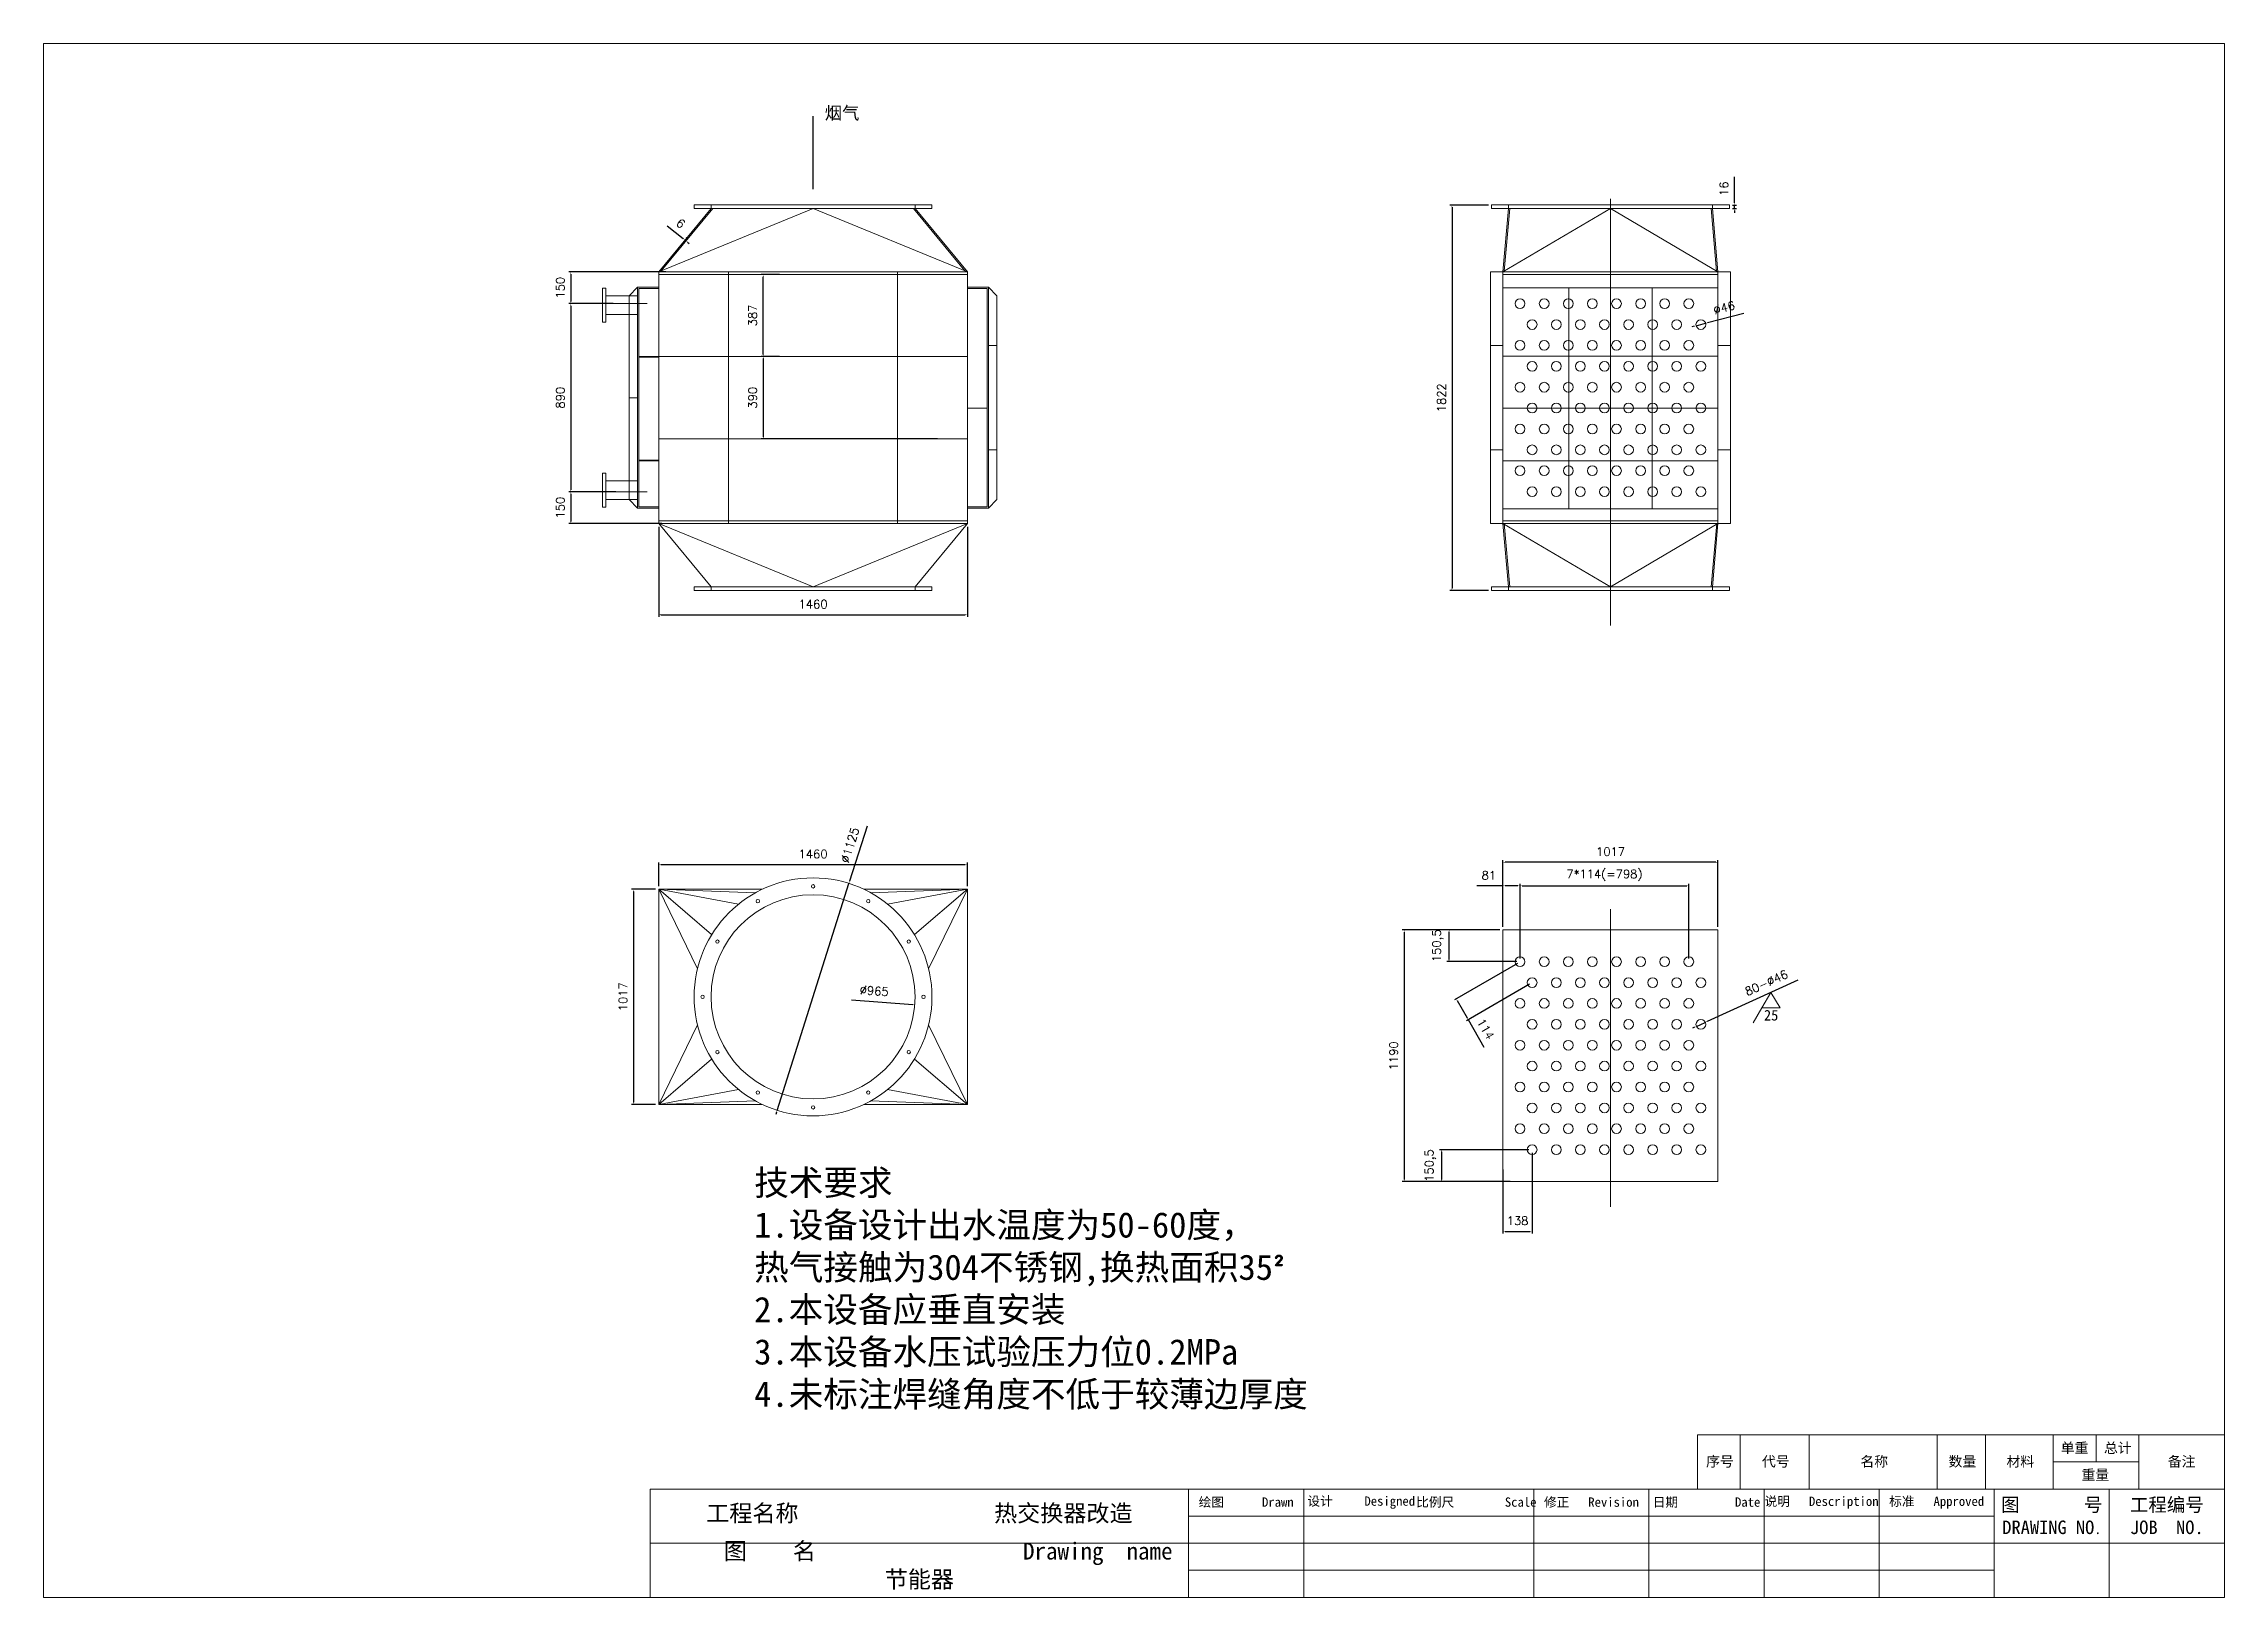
# Model space of a CAD drawing. Header units: millimetres. Extents: x 17577 to 27892, y -4880 to 2465.
import ezdxf

# ---------------------------------------------------------------- set-up
doc = ezdxf.new("R2010")
doc.units = ezdxf.units.MM
doc.header["$LTSCALE"] = 20
doc.header["$PDMODE"] = 3
doc.header["$PDSIZE"] = 180
doc.layers.get('Defpoints').update_dxf_attribs({"lineweight": 15})
doc.layers.add('标准线', color=4, linetype='Continuous', lineweight=15)
doc.styles.get("Standard").update_dxf_attribs({"font": 'txt', "bigfont": 'gbcbig.shx'})
doc.dimstyles.new('ISO-25', dxfattribs={"dimtxt": 2.5, "dimasz": 2.5, "dimexe": 1.25, "dimexo": 0.625, "dimtad": 1, "dimtxsty": 'Standard', "dimcen": 2.5, "dimadec": 0, "dimazin": 0, "dimtfac": 1, "dimtmove": 0, "dimatfit": 3, "dimfxl": 1, "dimarcsym": 0})

# ---------------------------------------------------------------- blocks, each defined once
blk = doc.blocks.new('*D1')
at = {"layer": 'Defpoints', "color": 0, "lineweight": 15}
for p in [(20981, 1373), (21073, 1373), (21073, 986)]:
    blk.add_point(p, dxfattribs=at)
at = {"layer": '标准线', "color": 0, "lineweight": -2}
for p, q in [((21058, 1373), (20971, 1373)), ((20981, 996), (20981, 1363)), ((21058, 986), (20971, 986))]:
    blk.add_line(p, q, dxfattribs=at)
at = {"layer": '标准线', "color": 0, "lineweight": 15}
for points in [[(20980, 1363), (20983, 1363), (20981, 1373)], [(20980, 996), (20983, 996), (20981, 986)]]:
    blk.add_solid(points, dxfattribs=at)
at = {"layer": '标准线', "color": 0, "lineweight": 15, "insert": (20931, 1180), "char_height": 40, "attachment_point": 5, "rotation": 90}
blk.add_mtext('387', dxfattribs=at)
blk = doc.blocks.new('*D2')
at = {"layer": 'Defpoints', "color": 0, "lineweight": 15}
for p in [(24480, -1405), (24480, -1725), (25497, -1725)]:
    blk.add_point(p, dxfattribs=at)
at = {"layer": '标准线', "color": 0, "lineweight": -2}
for p, q in [((24480, -1710), (24480, -1395)), ((25487, -1405), (24490, -1405)), ((25497, -1710), (25497, -1395))]:
    blk.add_line(p, q, dxfattribs=at)
at = {"layer": '标准线', "color": 0, "lineweight": 15}
for points in [[(24490, -1403), (24490, -1407), (24480, -1405)], [(25487, -1403), (25487, -1407), (25497, -1405)]]:
    blk.add_solid(points, dxfattribs=at)
at = {"layer": '标准线', "color": 0, "lineweight": 15, "insert": (24989, -1355), "char_height": 40, "attachment_point": 5}
blk.add_mtext('1017', dxfattribs=at)
blk = doc.blocks.new('*D3')
at = {"layer": 'Defpoints', "color": 0, "lineweight": 15}
for p in [(24480, -1725), (24013, -2915), (24480, -2915)]:
    blk.add_point(p, dxfattribs=at)
at = {"layer": '标准线', "color": 0, "lineweight": -2}
for p, q in [((24465, -1725), (24003, -1725)), ((24013, -1735), (24013, -2905)), ((24465, -2915), (24003, -2915))]:
    blk.add_line(p, q, dxfattribs=at)
at = {"layer": '标准线', "color": 0, "lineweight": 15}
for points in [[(24011, -1735), (24014, -1735), (24013, -1725)], [(24011, -2905), (24014, -2905), (24013, -2915)]]:
    blk.add_solid(points, dxfattribs=at)
at = {"layer": '标准线', "color": 0, "lineweight": 15, "insert": (23963, -2320), "char_height": 40, "attachment_point": 5, "rotation": 90}
blk.add_mtext('1190', dxfattribs=at)
blk = doc.blocks.new('*D4')
at = {"layer": 'Defpoints', "color": 0, "lineweight": 15}
for p in [(24618, -2764), (24480, -2842), (24618, -3150)]:
    blk.add_point(p, dxfattribs=at)
at = {"layer": '标准线', "color": 0, "lineweight": -2}
for p, q in [((24618, -2779), (24618, -3160)), ((24480, -2857), (24480, -3160)), ((24490, -3150), (24608, -3150))]:
    blk.add_line(p, q, dxfattribs=at)
at = {"layer": '标准线', "color": 0, "lineweight": 15}
for points in [[(24490, -3149), (24490, -3152), (24480, -3150)], [(24608, -3149), (24608, -3152), (24618, -3150)]]:
    blk.add_solid(points, dxfattribs=at)
at = {"layer": '标准线', "color": 0, "lineweight": 15, "insert": (24549, -3100), "char_height": 40, "attachment_point": 5}
blk.add_mtext('138', dxfattribs=at)
blk = doc.blocks.new('*D5')
at = {"layer": 'Defpoints', "color": 0, "lineweight": 15}
for p in [(24225, -1725), (24480, -1725), (24561, -1875)]:
    blk.add_point(p, dxfattribs=at)
at = {"layer": '标准线', "color": 0, "lineweight": -2}
for p, q in [((24465, -1725), (24215, -1725)), ((24225, -1865), (24225, -1735)), ((24546, -1875), (24215, -1875))]:
    blk.add_line(p, q, dxfattribs=at)
at = {"layer": '标准线', "color": 0, "lineweight": 15}
for points in [[(24223, -1735), (24227, -1735), (24225, -1725)], [(24223, -1865), (24227, -1865), (24225, -1875)]]:
    blk.add_solid(points, dxfattribs=at)
at = {"layer": '标准线', "color": 0, "lineweight": 15, "insert": (24172, -1800), "char_height": 40, "attachment_point": 5, "rotation": 90}
blk.add_mtext('150,5', dxfattribs=at)
blk = doc.blocks.new('*D6')
at = {"layer": 'Defpoints', "color": 0, "lineweight": 15}
for p in [(25359, -1517), (24561, -1875), (25359, -1875)]:
    blk.add_point(p, dxfattribs=at)
at = {"layer": '标准线', "color": 0, "lineweight": -2}
for p, q in [((24561, -1860), (24561, -1507)), ((24571, -1517), (25349, -1517)), ((25359, -1860), (25359, -1507))]:
    blk.add_line(p, q, dxfattribs=at)
at = {"layer": '标准线', "color": 0, "lineweight": 15}
for points in [[(24571, -1515), (24571, -1518), (24561, -1517)], [(25349, -1515), (25349, -1518), (25359, -1517)]]:
    blk.add_solid(points, dxfattribs=at)
at = {"layer": '标准线', "color": 0, "lineweight": 15, "insert": (24960, -1467), "char_height": 40, "attachment_point": 5}
blk.add_mtext('7*114(=798)', dxfattribs=at)
blk = doc.blocks.new('*D7')
at = {"layer": 'Defpoints', "color": 0, "lineweight": 15}
for p in [(24480, -1517), (24480, -1552), (24561, -1875)]:
    blk.add_point(p, dxfattribs=at)
at = {"layer": '标准线', "color": 0, "lineweight": -2}
for p, q in [((24480, -1517), (24357, -1517)), ((24480, -1537), (24480, -1507)), ((24551, -1517), (24490, -1517)), ((24561, -1860), (24561, -1507))]:
    blk.add_line(p, q, dxfattribs=at)
at = {"layer": '标准线', "color": 0, "lineweight": 15}
for points in [[(24490, -1515), (24490, -1518), (24480, -1517)], [(24551, -1515), (24551, -1518), (24561, -1517)]]:
    blk.add_solid(points, dxfattribs=at)
at = {"layer": '标准线', "color": 0, "lineweight": 15, "insert": (24413, -1467), "char_height": 40, "attachment_point": 5}
blk.add_mtext('81', dxfattribs=at)
blk = doc.blocks.new('*D8')
at = {"layer": 'Defpoints', "color": 0, "lineweight": 15}
for p in [(24561, -1875), (24618, -1974), (24315, -2149)]:
    blk.add_point(p, dxfattribs=at)
at = {"layer": '标准线', "color": 0, "lineweight": -2}
for p, q in [((24548, -1883), (24250, -2055)), ((24263, -2059), (24310, -2140)), ((24605, -1981), (24307, -2154)), ((24315, -2149), (24390, -2279))]:
    blk.add_line(p, q, dxfattribs=at)
at = {"layer": '标准线', "color": 0, "lineweight": 15}
for points in [[(24265, -2058), (24262, -2059), (24258, -2050)], [(24312, -2139), (24309, -2141), (24315, -2149)]]:
    blk.add_solid(points, dxfattribs=at)
at = {"layer": '标准线', "color": 0, "lineweight": 15, "insert": (24398, -2193), "char_height": 40, "attachment_point": 5, "rotation": 299.9987}
blk.add_mtext('114', dxfattribs=at)
blk = doc.blocks.new('*D9')
at = {"layer": 'Defpoints', "color": 0, "lineweight": 15}
for p in [(25437, -2162), (25395, -2181)]:
    blk.add_point(p, dxfattribs=at)
at = {"layer": '标准线', "color": 0, "lineweight": -2}
for p, q in [((25874, -1963), (25446, -2158)), ((25395, -2181), (25437, -2162)), ((25386, -2185), (25377, -2189))]:
    blk.add_line(p, q, dxfattribs=at)
at = {"layer": '标准线', "color": 0, "lineweight": 15}
for points in [[(25445, -2156), (25447, -2159), (25437, -2162)], [(25385, -2184), (25387, -2187), (25395, -2181)]]:
    blk.add_solid(points, dxfattribs=at)
at = {"layer": '标准线', "color": 0, "lineweight": 15, "insert": (25726, -1975), "char_height": 40, "attachment_point": 5, "rotation": 24.4911}
blk.add_mtext('80-%%c46', dxfattribs=at)
blk = doc.blocks.new('*D11')
at = {"layer": 'Defpoints', "color": 0, "lineweight": 15}
for p in [(21058, 986), (20981, 596), (21820, 596)]:
    blk.add_point(p, dxfattribs=at)
at = {"layer": '标准线', "color": 0, "lineweight": -2}
for p, q in [((21043, 986), (20971, 986)), ((20981, 976), (20981, 606)), ((21805, 596), (20971, 596))]:
    blk.add_line(p, q, dxfattribs=at)
at = {"layer": '标准线', "color": 0, "lineweight": 15}
for points in [[(20980, 976), (20983, 976), (20981, 986)], [(20980, 606), (20983, 606), (20981, 596)]]:
    blk.add_solid(points, dxfattribs=at)
at = {"layer": '标准线', "color": 0, "lineweight": 15, "insert": (20931, 791), "char_height": 40, "attachment_point": 5, "rotation": 90}
blk.add_mtext('390', dxfattribs=at)
blk = doc.blocks.new('*D12')
at = {"layer": 'Defpoints', "color": 0, "lineweight": 15}
for p in [(20536, 1386), (20071, 1236), (20201, 1236)]:
    blk.add_point(p, dxfattribs=at)
at = {"layer": '标准线', "color": 0, "lineweight": -2}
for p, q in [((20521, 1386), (20061, 1386)), ((20071, 1376), (20071, 1246)), ((20186, 1236), (20061, 1236))]:
    blk.add_line(p, q, dxfattribs=at)
at = {"layer": '标准线', "color": 0, "lineweight": 15}
for points in [[(20069, 1376), (20072, 1376), (20071, 1386)], [(20069, 1246), (20072, 1246), (20071, 1236)]]:
    blk.add_solid(points, dxfattribs=at)
at = {"layer": '标准线', "color": 0, "lineweight": 15, "insert": (20021, 1311), "char_height": 40, "attachment_point": 5, "rotation": 90}
blk.add_mtext('150', dxfattribs=at)
blk = doc.blocks.new('*D13')
at = {"layer": 'Defpoints', "color": 0, "lineweight": 15}
for p in [(20286, 1236), (20071, 346), (20286, 346)]:
    blk.add_point(p, dxfattribs=at)
at = {"layer": '标准线', "color": 0, "lineweight": -2}
for p, q in [((20271, 1236), (20061, 1236)), ((20071, 1226), (20071, 356)), ((20271, 346), (20061, 346))]:
    blk.add_line(p, q, dxfattribs=at)
at = {"layer": '标准线', "color": 0, "lineweight": 15}
for points in [[(20069, 1226), (20072, 1226), (20071, 1236)], [(20069, 356), (20072, 356), (20071, 346)]]:
    blk.add_solid(points, dxfattribs=at)
at = {"layer": '标准线', "color": 0, "lineweight": 15, "insert": (20021, 791), "char_height": 40, "attachment_point": 5, "rotation": 90}
blk.add_mtext('890', dxfattribs=at)
blk = doc.blocks.new('*D14')
at = {"layer": 'Defpoints', "color": 0, "lineweight": 15}
for p in [(20299, 346), (20071, 196), (20517, 196)]:
    blk.add_point(p, dxfattribs=at)
at = {"layer": '标准线', "color": 0, "lineweight": -2}
for p, q in [((20284, 346), (20061, 346)), ((20071, 336), (20071, 206)), ((20502, 196), (20061, 196))]:
    blk.add_line(p, q, dxfattribs=at)
at = {"layer": '标准线', "color": 0, "lineweight": 15}
for points in [[(20069, 336), (20072, 336), (20071, 346)], [(20069, 206), (20072, 206), (20071, 196)]]:
    blk.add_solid(points, dxfattribs=at)
at = {"layer": '标准线', "color": 0, "lineweight": 15, "insert": (20021, 271), "char_height": 40, "attachment_point": 5, "rotation": 90}
blk.add_mtext('150', dxfattribs=at)
blk = doc.blocks.new('*D15')
at = {"layer": 'Defpoints', "color": 0, "lineweight": 15}
for p in [(24618, -2764), (24190, -2915), (24529, -2915)]:
    blk.add_point(p, dxfattribs=at)
at = {"layer": '标准线', "color": 0, "lineweight": -2}
for p, q in [((24603, -2764), (24180, -2764)), ((24190, -2774), (24190, -2905)), ((24514, -2915), (24180, -2915))]:
    blk.add_line(p, q, dxfattribs=at)
at = {"layer": '标准线', "color": 0, "lineweight": 15}
for points in [[(24188, -2774), (24192, -2774), (24190, -2764)], [(24188, -2905), (24192, -2905), (24190, -2915)]]:
    blk.add_solid(points, dxfattribs=at)
at = {"layer": '标准线', "color": 0, "lineweight": 15, "insert": (24137, -2839), "char_height": 40, "attachment_point": 5, "rotation": 90}
blk.add_mtext('150,5', dxfattribs=at)
blk = doc.blocks.new('*D16')
at = {"layer": 'Defpoints', "color": 0, "lineweight": 15}
for p in [(21386, -1505), (21047, -2578)]:
    blk.add_point(p, dxfattribs=at)
at = {"layer": '标准线', "color": 0, "lineweight": -2}
for p, q in [((21472, -1234), (21389, -1495)), ((21047, -2578), (21386, -1505)), ((21044, -2587), (21041, -2597))]:
    blk.add_line(p, q, dxfattribs=at)
at = {"layer": '标准线', "color": 0, "lineweight": 15}
for points in [[(21387, -1495), (21391, -1496), (21386, -1505)], [(21043, -2587), (21046, -2588), (21047, -2578)]]:
    blk.add_solid(points, dxfattribs=at)
at = {"layer": '标准线', "color": 0, "lineweight": 15, "insert": (21391, -1324), "char_height": 40, "attachment_point": 5, "rotation": 72.4761}
blk.add_mtext('∅1125', dxfattribs=at)
blk = doc.blocks.new('*D17')
at = {"layer": 'Defpoints', "color": 0, "lineweight": 15}
for p in [(20736, -2005), (21698, -2078)]:
    blk.add_point(p, dxfattribs=at)
at = {"layer": '标准线', "color": 0, "lineweight": -2}
blk.add_line((21399, -2055), (21688, -2077), dxfattribs=at)
at = {"layer": '标准线', "color": 0, "lineweight": 15}
blk.add_solid([(21688, -2075), (21688, -2078), (21698, -2078)], dxfattribs=at)
at = {"layer": '标准线', "color": 0, "lineweight": 15, "insert": (21506, -2013), "char_height": 40, "attachment_point": 5, "rotation": 355.7073}
blk.add_mtext('∅965', dxfattribs=at)
blk = doc.blocks.new('*D18')
at = {"layer": 'Defpoints', "color": 0, "lineweight": 15}
for p in [(21947, -1416), (20487, -1533), (21947, -1533)]:
    blk.add_point(p, dxfattribs=at)
at = {"layer": '标准线', "color": 0, "lineweight": -2}
for p, q in [((20487, -1518), (20487, -1406)), ((20497, -1416), (21937, -1416)), ((21947, -1518), (21947, -1406))]:
    blk.add_line(p, q, dxfattribs=at)
at = {"layer": '标准线', "color": 0, "lineweight": 15}
for points in [[(20497, -1414), (20497, -1417), (20487, -1416)], [(21937, -1414), (21937, -1417), (21947, -1416)]]:
    blk.add_solid(points, dxfattribs=at)
at = {"layer": '标准线', "color": 0, "lineweight": 15, "insert": (21217, -1366), "char_height": 40, "attachment_point": 5}
blk.add_mtext('1460', dxfattribs=at)
blk = doc.blocks.new('*D19')
at = {"layer": 'Defpoints', "color": 0, "lineweight": 15}
for p in [(20487, -1533), (20368, -2550), (20487, -2550)]:
    blk.add_point(p, dxfattribs=at)
at = {"layer": '标准线', "color": 0, "lineweight": -2}
for p, q in [((20472, -1533), (20358, -1533)), ((20368, -1543), (20368, -2540)), ((20472, -2550), (20358, -2550))]:
    blk.add_line(p, q, dxfattribs=at)
at = {"layer": '标准线', "color": 0, "lineweight": 15}
for points in [[(20367, -1543), (20370, -1543), (20368, -1533)], [(20367, -2540), (20370, -2540), (20368, -2550)]]:
    blk.add_solid(points, dxfattribs=at)
at = {"layer": '标准线', "color": 0, "lineweight": 15, "insert": (20318, -2041), "char_height": 40, "attachment_point": 5, "rotation": 90}
blk.add_mtext('1017', dxfattribs=at)
blk = doc.blocks.new('*D20')
at = {"layer": 'Defpoints', "color": 0, "lineweight": 15}
for p in [(24426, 1702), (24239, -120), (24426, -120)]:
    blk.add_point(p, dxfattribs=at)
at = {"layer": '标准线', "color": 0, "lineweight": -2}
for p, q in [((24411, 1702), (24229, 1702)), ((24239, 1692), (24239, -110)), ((24411, -120), (24229, -120))]:
    blk.add_line(p, q, dxfattribs=at)
at = {"layer": '标准线', "color": 0, "lineweight": 15}
for points in [[(24237, 1692), (24240, 1692), (24239, 1702)], [(24237, -110), (24240, -110), (24239, -120)]]:
    blk.add_solid(points, dxfattribs=at)
at = {"layer": '标准线', "color": 0, "lineweight": 15, "insert": (24189, 791), "char_height": 40, "attachment_point": 5, "rotation": 90}
blk.add_mtext('1822', dxfattribs=at)
blk = doc.blocks.new('*D21')
at = {"layer": 'Defpoints', "color": 0, "lineweight": 15}
for p in [(25551, 1702), (25551, 1686), (25575, 1702)]:
    blk.add_point(p, dxfattribs=at)
at = {"layer": '标准线', "color": 0, "lineweight": -2}
for p, q in [((25575, 1712), (25575, 1836)), ((25566, 1702), (25585, 1702)), ((25566, 1686), (25585, 1686)), ((25575, 1686), (25575, 1702)), ((25575, 1676), (25575, 1666))]:
    blk.add_line(p, q, dxfattribs=at)
at = {"layer": '标准线', "color": 0, "lineweight": 15}
for points in [[(25574, 1712), (25577, 1712), (25575, 1702)], [(25574, 1676), (25577, 1676), (25575, 1686)]]:
    blk.add_solid(points, dxfattribs=at)
at = {"layer": '标准线', "color": 0, "lineweight": 15, "insert": (25525, 1779), "char_height": 40, "attachment_point": 5, "rotation": 90}
blk.add_mtext('16', dxfattribs=at)
blk = doc.blocks.new('*D22')
at = {"layer": 'Defpoints', "color": 0, "lineweight": 15}
for p in [(20487, 196), (21947, 196), (21947, -235)]:
    blk.add_point(p, dxfattribs=at)
at = {"layer": '标准线', "color": 0, "lineweight": -2}
for p, q in [((20487, 181), (20487, -245)), ((21947, 181), (21947, -245)), ((20497, -235), (21937, -235))]:
    blk.add_line(p, q, dxfattribs=at)
at = {"layer": '标准线', "color": 0, "lineweight": 15}
for points in [[(20497, -233), (20497, -237), (20487, -235)], [(21937, -233), (21937, -237), (21947, -235)]]:
    blk.add_solid(points, dxfattribs=at)
at = {"layer": '标准线', "color": 0, "lineweight": 15, "insert": (21217, -185), "char_height": 40, "attachment_point": 5}
blk.add_mtext('1460', dxfattribs=at)
blk = doc.blocks.new('*D23')
at = {"layer": 'Defpoints', "color": 0, "lineweight": 15}
for p in [(25438, 1143), (25394, 1131)]:
    blk.add_point(p, dxfattribs=at)
at = {"layer": '标准线', "color": 0, "lineweight": -2}
for p, q in [((25394, 1131), (25438, 1143)), ((25619, 1190), (25448, 1145)), ((25384, 1129), (25374, 1126))]:
    blk.add_line(p, q, dxfattribs=at)
at = {"layer": '标准线', "color": 0, "lineweight": 15}
for points in [[(25448, 1147), (25448, 1144), (25438, 1143)], [(25384, 1130), (25385, 1127), (25394, 1131)]]:
    blk.add_solid(points, dxfattribs=at)
at = {"layer": '标准线', "color": 0, "lineweight": 15, "insert": (25526, 1217), "char_height": 40, "attachment_point": 5, "rotation": 14.6587}
blk.add_mtext('∅46', dxfattribs=at)
blk = doc.blocks.new('*D24')
at = {"layer": 'Defpoints', "color": 0, "lineweight": 15}
for p in [(20610, 1536), (20611, 1537), (20615, 1533)]:
    blk.add_point(p, dxfattribs=at)
at = {"layer": '标准线', "color": 0, "lineweight": -2}
for p, q in [((20603, 1543), (20526, 1602)), ((20620, 1548), (20617, 1545)), ((20615, 1533), (20611, 1537)), ((20624, 1545), (20622, 1541)), ((20623, 1527), (20631, 1521))]:
    blk.add_line(p, q, dxfattribs=at)
at = {"layer": '标准线', "color": 0, "lineweight": 15}
for points in [[(20604, 1544), (20602, 1542), (20611, 1537)], [(20624, 1528), (20622, 1526), (20615, 1533)]]:
    blk.add_solid(points, dxfattribs=at)
at = {"layer": '标准线', "color": 0, "lineweight": 15, "insert": (20591, 1615), "char_height": 40, "attachment_point": 5, "rotation": 322.2735}
blk.add_mtext('6', dxfattribs=at)

msp = doc.modelspace()

# ---------------------------------------------------------------- linework, layer by layer
at = {"layer": '标准线', "lineweight": 15}
for p, q in [((20486.672, 1386.358), (20734.172, 1686.358)), ((21216.672, 1686.358), (20486.672, 1386.358)), ((20498.44, 1391.195), (20741.95, 1686.358)), ((21779.172, 1702.358), (20654.172, 1702.358)), ((20654.172, 1702.358), (20654.172, 1686.358)), ((21779.172, 1686.358), (20654.172, 1686.358)), ((20734.172, 1686.358), (20734.172, 1702.358)), ((21216.672, 1686.358), (21946.672, 1386.358)), ((21691.393, 1686.358), (21934.903, 1391.195)), ((21699.172, 1686.358), (21699.172, 1702.358)), ((21699.172, 1686.358), (21946.672, 1386.358)), ((21779.172, 1702.358), (21779.172, 1686.358)), ((25551.012, 1702.358), (24426.012, 1702.358)), ((24426.012, 1702.358), (24426.012, 1686.358)), ((25551.012, 1686.358), (24426.012, 1686.358)), ((24480.012, 1386.358), (24506.012, 1686.358)), ((24480.012, 1386.358), (24988.512, 1686.358)), ((24486.359, 1390.103), (24511.989, 1685.84)), ((24506.012, 1686.358), (24506.012, 1702.358)), ((24988.512, -285.213), (24988.512, 1730.814)), ((24988.512, 1686.358), (25497.012, 1386.358)), ((25465.034, 1685.84), (25490.664, 1390.103)), ((25471.012, 1686.358), (25471.012, 1702.358)), ((25471.012, 1686.358), (25497.012, 1386.358)), ((25551.012, 1702.358), (25551.012, 1686.358)), ((21946.672, 1386.358), (20486.672, 1386.358)), ((20486.672, 196.358), (20486.672, 1386.358)), ((20486.672, 1373.358), (21946.672, 1373.358)), ((20816.672, 1386.358), (20816.672, 196.358)), ((21616.672, 1386.358), (21616.672, 196.358)), ((21946.672, 196.358), (21946.672, 1386.358)), ((25556.732, 1386.358), (24420.291, 1386.358)), ((24420.291, 1386.358), (24420.291, 196.358)), ((24480.012, 1386.358), (24480.012, 196.358)), ((24480.012, 1373.358), (25497.012, 1373.358)), ((24485.989, 1385.84), (24486.034, 1386.358)), ((25497.012, 196.358), (25497.012, 1386.358)), ((25556.732, 1386.358), (25556.732, 196.358)), ((20220.672, 1148.858), (20220.672, 1308.858)), ((20236.672, 1308.858), (20220.672, 1308.858)), ((20236.672, 1148.858), (20236.672, 1308.858)), ((20236.672, 1273.358), (20346.672, 1273.358)), ((20346.672, 1273.358), (20386.672, 1313.358)), ((20346.672, 309.358), (20346.672, 1273.358)), ((20346.672, 1273.358), (20386.672, 1273.358)), ((20386.672, 269.358), (20386.672, 1313.358)), ((20386.672, 1313.358), (20486.672, 1313.358)), ((20392.672, 275.358), (20392.672, 1307.358)), ((20392.672, 1307.358), (20486.672, 1307.358)), ((22046.672, 1313.358), (21946.672, 1313.358)), ((22040.672, 1307.358), (21946.672, 1307.358)), ((22040.672, 275.358), (22040.672, 1307.358)), ((22046.672, 269.358), (22046.672, 1313.358)), ((22086.672, 1273.358), (22046.672, 1313.358)), ((22086.672, 309.358), (22086.672, 1273.358)), ((24480.012, 1310.291), (25497.012, 1310.291)), ((24791.012, 266.358), (24791.012, 1310.291)), ((25186.012, 266.358), (25186.012, 1310.291)), ((20432.534, 1236.358), (20200.525, 1236.358)), ((20220.672, 1148.858), (20236.672, 1148.858)), ((20236.672, 1184.358), (20346.672, 1184.358)), ((20346.672, 1184.358), (20386.672, 1184.358)), ((22046.672, 1038.358), (22086.672, 1038.358)), ((24480.012, 1038.358), (24420.291, 1038.358)), ((25497.012, 1038.358), (25556.732, 1038.358)), ((20486.672, 986.358), (20392.672, 986.358)), ((20486.672, 983.358), (20392.672, 983.358)), ((20486.672, 986.358), (21946.672, 986.358)), ((24480.012, 987.291), (25497.012, 987.291)), ((20386.672, 791.358), (20346.672, 791.358)), ((21946.672, 742.198), (22040.672, 742.198)), ((25497.012, 741.175), (24480.012, 741.175)), ((20486.672, 596.358), (21946.672, 596.358)), ((22046.672, 544.358), (22086.672, 544.358)), ((24420.291, 544.358), (24480.012, 544.358)), ((25497.012, 544.358), (25556.732, 544.358)), ((20220.672, 433.858), (20220.672, 273.858)), ((20220.672, 433.858), (20236.672, 433.858)), ((20236.672, 433.858), (20236.672, 273.858)), ((20486.672, 495.358), (20392.672, 495.358)), ((20486.672, 492.358), (20392.672, 492.358)), ((24480.012, 493.291), (25497.012, 493.291)), ((20432.534, 346.358), (20200.525, 346.358)), ((20236.672, 398.358), (20346.672, 398.358)), ((20346.672, 398.358), (20386.672, 398.358)), ((20236.672, 273.858), (20220.672, 273.858)), ((20236.672, 309.358), (20346.672, 309.358)), ((20346.672, 309.358), (20386.672, 269.358)), ((20346.672, 309.358), (20386.672, 309.358)), ((20386.672, 269.358), (20486.672, 269.358)), ((20392.672, 275.358), (20486.672, 275.358)), ((20486.672, 209.358), (21946.672, 209.358)), ((22040.672, 275.358), (21946.672, 275.358)), ((22046.672, 269.358), (21946.672, 269.358)), ((22086.672, 309.358), (22046.672, 269.358)), ((24480.012, 266.358), (25497.012, 266.358)), ((24480.012, 209.358), (25497.012, 209.358)), ((20486.672, 196.358), (21946.672, 196.358)), ((21946.672, 196.358), (20486.672, 196.358)), ((20486.672, 196.358), (20734.172, -103.642)), ((21216.672, -103.642), (20486.672, 196.358)), ((21216.672, -103.642), (21946.672, 196.358)), ((21699.172, -103.642), (21946.672, 196.358)), ((24420.291, 196.358), (25556.732, 196.358)), ((24480.012, 196.358), (24506.012, -103.642)), ((24480.012, 196.358), (24988.512, -103.642)), ((24485.989, 196.876), (24511.989, -103.124)), ((24988.512, -103.642), (25497.012, 196.358)), ((25465.034, -103.124), (25491.034, 196.876)), ((25471.012, -103.642), (25497.012, 196.358)), ((21779.172, -103.642), (20654.172, -103.642)), ((20654.172, -119.642), (20654.172, -103.642)), ((21779.172, -119.642), (20654.172, -119.642)), ((20734.172, -103.642), (20734.172, -119.642)), ((21699.172, -103.642), (21699.172, -119.642)), ((21779.172, -119.642), (21779.172, -103.642)), ((25551.012, -103.642), (24426.012, -103.642)), ((24426.012, -119.642), (24426.012, -103.642)), ((25551.012, -119.642), (24426.012, -119.642)), ((24506.012, -103.642), (24506.012, -119.642)), ((25471.012, -103.642), (25471.012, -119.642)), ((25551.012, -119.642), (25551.012, -103.642)), ((20486.672, -1532.903), (20486.672, -2549.903)), ((20944.372, -1549.205), (20486.672, -1532.903)), ((20486.672, -1532.903), (20976.185, -1532.903)), ((20486.672, -1532.903), (20669.894, -1909.341)), ((20864.313, -1602.94), (20486.672, -1532.903)), ((20486.672, -1532.903), (20737.148, -1747.356)), ((21457.159, -1532.903), (21946.672, -1532.903)), ((21946.672, -1532.903), (21488.971, -1549.205)), ((21569.03, -1602.94), (21946.672, -1532.903)), ((21696.195, -1747.356), (21946.672, -1532.903)), ((21763.449, -1909.341), (21946.672, -1532.903)), ((21946.672, -1532.903), (21946.672, -2549.903)), ((24988.512, -1627.598), (24988.512, -3034.719)), ((25746.237, -2020.927), (25705.216, -2092.604)), ((25746.237, -2020.927), (25791.645, -2092.832)), ((25705.216, -2092.604), (25664.195, -2164.281)), ((25791.645, -2092.832), (25705.216, -2092.604)), ((20669.894, -2173.465), (20486.672, -2549.903)), ((21946.672, -2549.903), (21763.449, -2173.465)), ((20486.672, -2549.903), (20737.148, -2335.45)), ((21946.672, -2549.903), (21696.195, -2335.45)), ((20864.313, -2479.866), (20486.672, -2549.903)), ((20944.372, -2533.601), (20486.672, -2549.903)), ((20486.672, -2549.903), (20976.185, -2549.903)), ((21457.159, -2549.903), (21946.672, -2549.903)), ((21946.672, -2549.903), (21488.971, -2533.601)), ((21569.03, -2479.866), (21946.672, -2549.903)), ((27892.295, -3856.478), (27892.295, -3728.478)), ((27892.295, -3984.478), (27892.295, -3856.478)), ((27892.295, -4112.478), (27892.295, -3984.478)), ((25400.258, -4368.478), (25400.258, -4112.478)), ((25400.258, -4112.478), (25602.632, -4112.478)), ((25602.632, -4368.478), (25602.632, -4112.478)), ((25602.632, -4112.478), (25929.072, -4112.478)), ((25929.072, -4368.478), (25929.072, -4112.478)), ((25929.072, -4112.478), (26533.851, -4112.478)), ((26533.851, -4368.478), (26533.851, -4112.478)), ((26533.851, -4112.478), (26762.632, -4112.478)), ((26762.632, -4368.478), (26762.632, -4112.478)), ((26762.632, -4112.478), (27081.724, -4112.478)), ((27081.724, -4368.478), (27081.724, -4112.478)), ((27081.724, -4112.478), (27892.295, -4112.478)), ((27286.124, -4240.478), (27286.124, -4112.478)), ((27488.124, -4368.478), (27488.124, -4112.478)), ((27892.295, -4368.478), (27892.295, -4112.478)), ((27488.124, -4240.478), (27084.124, -4240.478)), ((26803.586, -4368.478), (20446.401, -4368.478)), ((20446.401, -4368.478), (20446.401, -4880.478)), ((22993.102, -4368.478), (22993.102, -4880.478)), ((23537.457, -4368.478), (23537.457, -4880.478)), ((24626.167, -4368.478), (24626.167, -4880.478)), ((25170.521, -4368.478), (25170.521, -4880.478)), ((25170.521, -4368.478), (25170.521, -4880.478)), ((25714.876, -4368.478), (25714.876, -4880.478)), ((26259.231, -4368.478), (26259.231, -4880.478)), ((27892.295, -4368.478), (26803.586, -4368.478)), ((26803.586, -4880.478), (26803.586, -4368.478)), ((27347.94, -4880.478), (27347.94, -4368.478)), ((27892.295, -4880.478), (27892.295, -4368.478)), ((26803.586, -4496.478), (22993.102, -4496.478)), ((26803.586, -4624.478), (20446.401, -4624.478)), ((26803.586, -4624.478), (27892.295, -4624.478)), ((26803.586, -4752.478), (22993.102, -4752.478)), ((27892.295, -4880.478), (20446.401, -4880.478))]:
    msp.add_line(p, q, dxfattribs=at)
for points in [[(17577.287, -4880.478), (27892.295, -4880.478), (27892.295, 2465.186), (17577.287, 2465.186)], [(24480.012, -2914.662), (25497.012, -2914.662), (25497.012, -1724.662), (24480.012, -1724.662)]]:
    msp.add_lwpolyline(points, close=True, dxfattribs=at)
for centre, radius in [((24561.012, 1235.858), 23), ((24675.012, 1235.858), 23), ((24789.012, 1235.858), 23), ((24903.012, 1235.858), 23), ((25017.012, 1235.858), 23), ((25131.012, 1235.858), 23), ((25245.012, 1235.858), 23), ((25359.012, 1235.858), 23), ((24618.012, 1137.126), 23), ((24732.012, 1137.126), 23), ((24846.012, 1137.126), 23), ((24960.012, 1137.126), 23), ((25074.012, 1137.126), 23), ((25188.012, 1137.126), 23), ((25302.012, 1137.126), 23), ((25416.012, 1137.126), 23), ((24561.012, 1038.394), 23), ((24675.012, 1038.394), 23), ((24789.012, 1038.394), 23), ((24903.012, 1038.394), 23), ((25017.012, 1038.394), 23), ((25131.012, 1038.394), 23), ((25245.012, 1038.394), 23), ((25359.012, 1038.394), 23), ((24618.012, 939.662), 23), ((24732.012, 939.662), 23), ((24846.012, 939.662), 23), ((24960.012, 939.662), 23), ((25074.012, 939.662), 23), ((25188.012, 939.662), 23), ((25302.012, 939.662), 23), ((25416.012, 939.662), 23), ((24561.012, 840.93), 23), ((24675.012, 840.93), 23), ((24789.012, 840.93), 23), ((24903.012, 840.93), 23), ((25017.012, 840.93), 23), ((25131.012, 840.93), 23), ((25245.012, 840.93), 23), ((25359.012, 840.93), 23), ((24618.012, 742.198), 23), ((24732.012, 742.198), 23), ((24846.012, 742.198), 23), ((24960.012, 742.198), 23), ((25074.012, 742.198), 23), ((25188.012, 742.198), 23), ((25302.012, 742.198), 23), ((25416.012, 742.198), 23), ((24561.012, 643.466), 23), ((24675.012, 643.466), 23), ((24789.012, 643.466), 23), ((24903.012, 643.466), 23), ((25017.012, 643.466), 23), ((25131.012, 643.466), 23), ((25245.012, 643.466), 23), ((25359.012, 643.466), 23), ((24618.012, 544.734), 23), ((24732.012, 544.734), 23), ((24846.012, 544.734), 23), ((24960.012, 544.734), 23), ((25074.012, 544.734), 23), ((25188.012, 544.734), 23), ((25302.012, 544.734), 23), ((25416.012, 544.734), 23), ((24561.012, 446.002), 23), ((24675.012, 446.002), 23), ((24789.012, 446.002), 23), ((24903.012, 446.002), 23), ((25017.012, 446.002), 23), ((25131.012, 446.002), 23), ((25245.012, 446.002), 23), ((25359.012, 446.002), 23), ((24618.012, 346.858), 23), ((24732.012, 346.858), 23), ((24846.012, 346.858), 23), ((24960.012, 346.858), 23), ((25074.012, 346.858), 23), ((25188.012, 346.858), 23), ((25302.012, 346.858), 23), ((25416.012, 346.858), 23), ((21216.672, -2041.403), 562.5), ((21216.672, -1518.903), 8), ((21216.672, -2041.403), 482.5), ((20955.422, -1588.905), 8), ((21477.922, -1588.905), 8), ((20764.173, -1780.153), 8), ((21669.17, -1780.153), 8), ((24561.012, -1875.162), 23), ((24675.012, -1875.162), 23), ((24789.012, -1875.162), 23), ((24903.012, -1875.162), 23), ((25017.012, -1875.162), 23), ((25131.012, -1875.162), 23), ((25245.012, -1875.162), 23), ((25359.012, -1875.162), 23), ((24618.012, -1973.894), 23), ((24732.012, -1973.894), 23), ((24846.012, -1973.894), 23), ((24960.012, -1973.894), 23), ((25074.012, -1973.894), 23), ((25188.012, -1973.894), 23), ((25302.012, -1973.894), 23), ((25416.012, -1973.894), 23), ((20694.172, -2041.403), 8), ((21739.172, -2041.403), 8), ((24561.012, -2072.626), 23), ((24675.012, -2072.626), 23), ((24789.012, -2072.626), 23), ((24903.012, -2072.626), 23), ((25017.012, -2072.626), 23), ((25131.012, -2072.626), 23), ((25245.012, -2072.626), 23), ((25359.012, -2072.626), 23), ((24618.012, -2171.358), 23), ((24732.012, -2171.358), 23), ((24846.012, -2171.358), 23), ((24960.012, -2171.358), 23), ((25074.012, -2171.358), 23), ((25188.012, -2171.358), 23), ((25302.012, -2171.358), 23), ((25416.012, -2171.358), 23), ((24561.012, -2270.09), 23), ((24675.012, -2270.09), 23), ((24789.012, -2270.09), 23), ((24903.012, -2270.09), 23), ((25017.012, -2270.09), 23), ((25131.012, -2270.09), 23), ((25245.012, -2270.09), 23), ((25359.012, -2270.09), 23), ((20764.173, -2302.653), 8), ((21669.17, -2302.653), 8), ((24618.012, -2368.822), 23), ((24732.012, -2368.822), 23), ((24846.012, -2368.822), 23), ((24960.012, -2368.822), 23), ((25074.012, -2368.822), 23), ((25188.012, -2368.822), 23), ((25302.012, -2368.822), 23), ((25416.012, -2368.822), 23), ((24561.012, -2467.554), 23), ((24675.012, -2467.554), 23), ((24789.012, -2467.554), 23), ((24903.012, -2467.554), 23), ((25017.012, -2467.554), 23), ((25131.012, -2467.554), 23), ((25245.012, -2467.554), 23), ((25359.012, -2467.554), 23), ((20955.422, -2493.901), 8), ((21216.672, -2563.903), 8), ((21477.922, -2493.901), 8), ((24618.012, -2566.286), 23), ((24732.012, -2566.286), 23), ((24846.012, -2566.286), 23), ((24960.012, -2566.286), 23), ((25074.012, -2566.286), 23), ((25188.012, -2566.286), 23), ((25302.012, -2566.286), 23), ((25416.012, -2566.286), 23), ((24561.012, -2665.018), 23), ((24675.012, -2665.018), 23), ((24789.012, -2665.018), 23), ((24903.012, -2665.018), 23), ((25017.012, -2665.018), 23), ((25131.012, -2665.018), 23), ((25245.012, -2665.018), 23), ((25359.012, -2665.018), 23), ((24618.012, -2764.162), 23), ((24732.012, -2764.162), 23), ((24846.012, -2764.162), 23), ((24960.012, -2764.162), 23), ((25074.012, -2764.162), 23), ((25188.012, -2764.162), 23), ((25302.012, -2764.162), 23), ((25416.012, -2764.162), 23)]:
    msp.add_circle(centre, radius, dxfattribs=at)

# ---------------------------------------------------------------- texts
for s, insert, char_height, width, attachment_point in [('{\\fFangSong_GB2312|b0|i0|c134|p49;烟气}', (21272.02, 2167.486), 60, 326.81464, 1), ('{\\fFangSong_GB2312|b0|i0|c134|p49;25}', (25714.528, -2103.253), 50, 86.5237, 1), ('{\\fFangSong_GB2312|b0|i0|c134|p49;\\C3;技术要求\\P1.设备设计出水温度为50-60度，\\P热气接触为304不锈钢,换热面积35\\fISOCPEUR|b0|i0|c0|p34;²\\fFangSong_GB2312|b0|i0|c134|p49;\u3000\\P2.本设备应垂直安装\\P3.本设备水压试验压力位0.2MPa\\P4.未标注焊缝角度不低于较薄边厚度}', (20938.22, -2859.443), 120, 4158.07717, 1), ('{\\fFangSong_GB2312|b0|i0|c134|p49;序号}', (25506.262, -4240.478), 48, 404.17068, 5), ('{\\fFangSong_GB2312|b0|i0|c134|p49;代号}', (25770.669, -4240.478), 48, 404.17068, 5), ('{\\fFangSong_GB2312|b0|i0|c134|p49;名称}', (26236.279, -4240.478), 48, 404.17068, 5), ('{\\fFangSong_GB2312|b0|i0|c134|p49;数量}', (26653.059, -4240.478), 48, 404.17068, 5), ('{\\fFangSong_GB2312|b0|i0|c134|p49;材料}', (26926.995, -4240.478), 48, 404.17068, 5), ('{\\fFangSong_GB2312|b0|i0|c134|p49;单重}', (27183.924, -4176.478), 48, 204.40024, 5), ('{\\fFangSong_GB2312|b0|i0|c134|p49;总计}', (27388.325, -4176.478), 48, 204.40024, 5), ('{\\fFangSong_GB2312|b0|i0|c134|p49;备注}', (27690.21, -4240.478), 48, 404.17068, 5), ('{\\fFangSong_GB2312|b0|i0|c134|p49;重量}', (27281.961, -4302.893), 48, 404.17068, 5), ('{\\fFangSong_GB2312|b0|i0|c134|p49;工程名称                 热交换器改造}', (21719.752, -4442.424), 80, 2546.70173, 2), ('{\\fSTFangsong|b0|i0|c134|p2;绘图      Drawn}', (23265.28, -4432.478), 44, 544.35476, 5), ('{\\fSTFangsong|b0|i0|c134|p2;设计     Designed}', (23809.635, -4432.478), 44, 544.35476, 5), ('{\\fSTFangsong|b0|i0|c134|p2;比例尺        Scale}', (24353.989, -4432.478), 44, 544.35476, 5), ('{\\fSTFangsong|b0|i0|c134|p2;修正   Revision}', (24898.344, -4432.478), 44, 544.35476, 5), ('{\\fSTFangsong|b0|i0|c134|p2;日期         Date}', (25442.699, -4432.478), 44, 544.35476, 5), ('{\\fSTFangsong|b0|i0|c134|p2;说明   Description}', (25987.054, -4432.478), 44, 544.35476, 5), ('{\\fSTFangsong|b0|i0|c134|p2;标准   Approved}', (26531.408, -4432.478), 44, 544.35476, 5), ('{\\fFangSong_GB2312|b0|i0|c134|p49;\\H1.3333x;图       号\\PDRAWING NO\\H0.75x;.}', (27075.763, -4496.478), 48, 544.35476, 5), ('{\\fFangSong_GB2312|b0|i0|c134|p49;工程编号\\PJOB  NO.}', (27620.118, -4496.478), 64, 544.35476, 5), ('{\\fFangSong_GB2312|b0|i0|c134|p49;     图    名                  Drawing  name\\P节能器}', (21719.752, -4621.628), 80, 2546.70173, 2)]:
    msp.add_mtext(s, dxfattribs=dict(at, insert=insert, char_height=char_height, width=width, attachment_point=attachment_point))

# ---------------------------------------------------------------- dimensions: what is measured, and where the dimension line sits
for base, p1, p2, picture, middle in [((25575.25, 1702.358), (25551.012, 1686.358), (25551.012, 1702.358), '*D21', (25525.25, 1779.025)), ((24238.703, -119.642), (24426.012, 1702.358), (24426.012, -119.642), '*D20', (24188.703, 791.358)), ((20070.762, 1236.358), (20535.957, 1386.358), (20200.525, 1236.358), '*D12', (20020.762, 1311.358)), ((20981.351, 1373.358), (21073.048, 986.358), (21073.048, 1373.358), '*D1', (20931.351, 1179.858)), ((20070.762, 346.358), (20286.376, 1236.358), (20286.376, 346.358), '*D13', (20020.762, 791.358)), ((20981.351, 596.358), (21058.048, 986.358), (21819.571, 596.358), '*D11', (20931.351, 791.358)), ((20070.762, 196.358), (20298.791, 346.358), (20516.859, 196.358), '*D14', (20020.762, 271.358)), ((20368.333, -2549.903), (20486.672, -1532.903), (20486.672, -2549.903), '*D19', (20318.333, -2041.403)), ((24012.637, -2914.662), (24480.012, -1724.662), (24480.012, -2914.662), '*D3', (23962.637, -2319.662))]:
    dim = msp.add_linear_dim(base=base, p1=p1, p2=p2, angle=90, dimstyle='ISO-25', override={"dimtxt": 40, "dimasz": 10, "dimexe": 10, "dimexo": 15, "dimgap": 30}, dxfattribs=at)
    dim.commit()
    dim.dimension.update_dxf_attribs({"geometry": picture, "text_midpoint": middle})
for p1, p2, distance, picture, middle in [((20615.169, 1532.685), (20610.422, 1536.358), -0.521, '*D24', (20591.242, 1615.071)), ((24561.012, -1875.162), (24618.012, -1973.894), -349.678, '*D8', (24398.478, -2193.01))]:
    dim = msp.add_aligned_dim(p1=p1, p2=p2, distance=distance, dimstyle='ISO-25', override={"dimtxt": 40, "dimasz": 10, "dimexe": 10, "dimexo": 15, "dimgap": 30}, dxfattribs=at)
    dim.commit()
    dim.dimension.update_dxf_attribs({"geometry": picture, "text_midpoint": middle})
dim = msp.add_diameter_dim_2p(p1=(25393.76, 1131.306), p2=(25438.263, 1142.947), dimstyle='ISO-25', override={"dimtxt": 40, "dimasz": 10, "dimexe": 10, "dimexo": 15, "dimgap": 30}, dxfattribs=at)
dim.commit()
dim.dimension.update_dxf_attribs({"geometry": '*D23', "text_midpoint": (25525.58, 1217.469)})
for base, p1, p2, picture, middle in [((21946.672, -234.842), (20486.672, 196.358), (21946.672, 196.358), '*D22', (21216.672, -184.842)), ((21946.672, -1415.779), (20486.672, -1532.903), (21946.672, -1532.903), '*D18', (21216.672, -1365.779)), ((24480.012, -1404.844), (25497.012, -1724.662), (24480.012, -1724.662), '*D2', (24988.512, -1354.844)), ((24480.012, -1516.55), (24561.012, -1875.162), (24480.012, -1552.253), '*D7', (24413.345, -1466.55))]:
    dim = msp.add_linear_dim(base=base, p1=p1, p2=p2, dimstyle='ISO-25', override={"dimtxt": 40, "dimasz": 10, "dimexe": 10, "dimexo": 15, "dimgap": 30}, dxfattribs=at)
    dim.commit()
    dim.dimension.update_dxf_attribs({"geometry": picture, "text_midpoint": middle})
for p1, p2, picture, middle in [((21047.301, -2577.798), (21386.042, -1505.008), '*D16', (21438.407, -1339.168)), ((20735.525, -2005.287), (21697.818, -2077.519), '*D17', (21501.828, -2062.807))]:
    dim = msp.add_diameter_dim_2p(p1=p1, p2=p2, dimstyle='ISO-25', override={"dimtxt": 40, "dimasz": 10, "dimexe": 10, "dimexo": 15, "dimgap": 30}, dxfattribs=at)
    dim.commit()
    dim.dimension.update_dxf_attribs({"geometry": picture, "text_midpoint": middle, "dimtype": 163})
dim = msp.add_linear_dim(base=(25359.012, -1516.55), p1=(24561.012, -1875.162), p2=(25359.012, -1875.162), text='7*114(=798)', dimstyle='ISO-25', override={"dimtxt": 40, "dimasz": 10, "dimexe": 10, "dimexo": 15, "dimgap": 30}, dxfattribs=at)
dim.commit()
dim.dimension.update_dxf_attribs({"geometry": '*D6', "text_midpoint": (24960.012, -1466.55)})
for base, p1, p2, picture, middle in [((24225.131, -1724.662), (24561.012, -1875.162), (24480.012, -1724.662), '*D5', (24225.131, -1799.912)), ((24190.078, -2914.662), (24618.012, -2764.162), (24529.182, -2914.662), '*D15', (24190.078, -2839.412))]:
    dim = msp.add_linear_dim(base=base, p1=p1, p2=p2, angle=90, dimstyle='ISO-25', override={"dimtxt": 40, "dimasz": 10, "dimexe": 10, "dimexo": 15, "dimgap": 30}, dxfattribs=at)
    dim.commit()
    dim.dimension.update_dxf_attribs({"geometry": picture, "text_midpoint": middle, "dimtype": 160})
dim = msp.add_diameter_dim_2p(p1=(25395.081, -2180.892), p2=(25436.942, -2161.823), text='80-%%c46', dimstyle='ISO-25', override={"dimtxt": 40, "dimasz": 10, "dimexe": 10, "dimexo": 15, "dimgap": 30}, dxfattribs=at)
dim.commit()
dim.dimension.update_dxf_attribs({"geometry": '*D9', "text_midpoint": (25746.237, -2020.927), "dimtype": 163})
dim = msp.add_linear_dim(base=(24618.012, -3150.38), p1=(24480.012, -2841.632), p2=(24618.012, -2764.162), dimstyle='ISO-25', override={"dimtxt": 40, "dimasz": 10, "dimexe": 10, "dimexo": 15, "dimgap": 30}, dxfattribs=at)
dim.commit()
dim.dimension.update_dxf_attribs({"geometry": '*D4', "text_midpoint": (24549.012, -3150.38), "dimtype": 160})

# ---------------------------------------------------------------- leaders
msp.add_leader([(21216.672, 1777.079), (21216.672, 2122.012)], dimstyle='ISO-25', override={"dimtxt": 40, "dimasz": 10, "dimexe": 10, "dimexo": 15, "dimgap": 30}, dxfattribs=at)

doc.saveas('drawing.dxf')
